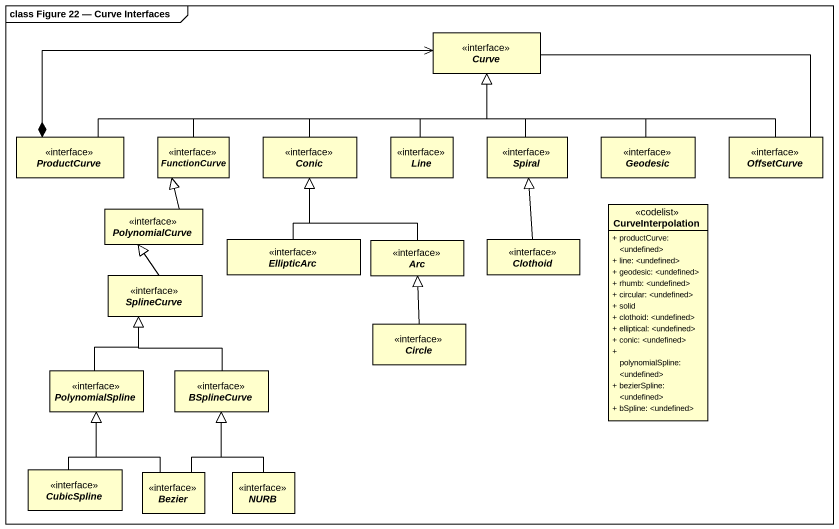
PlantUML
@startuml
mainframe class Figure 22 — Curve Interfaces
hide circle
hide empty members
skinparam classAttributeIconSize 0
interface Curve
interface ProductCurve
interface FunctionCurve
interface Conic
interface Line
interface Spiral
interface Geodesic
interface OffsetCurve
class CurveInterpolation <<codelist>> {
  + productCurve: <undefined>
  + line: <undefined>
  + geodesic: <undefined>
  + rhumb: <undefined>
  + circular: <undefined>
  + solid
  + clothoid: <undefined>
  + elliptical: <undefined>
  + conic: <undefined>
  + polynomialSpline: <undefined>
  + bezierSpline: <undefined>
  + bSpline: <undefined>
}
interface PolynomialCurve
interface EllipticArc
interface Arc
interface Clothoid
interface SplineCurve
interface "Circle" as Circle_
interface PolynomialSpline
interface BSplineCurve
interface CubicSpline
interface Bezier
interface NURB
Curve <-left-* ProductCurve
ProductCurve -right-|> Curve
FunctionCurve -right-|> Curve
Conic -right-|> Curve
Line -up-|> Curve
Spiral -up-|> Curve
Geodesic -up-|> Curve
OffsetCurve -left- Curve
OffsetCurve -left-|> Curve
PolynomialCurve -up-|> FunctionCurve
EllipticArc -up-|> Conic
Arc -up-|> Conic
Clothoid -up-|> Spiral
SplineCurve -up-|> PolynomialCurve
Circle_ -up-|> Arc
PolynomialSpline -up-|> SplineCurve
BSplineCurve -up-|> SplineCurve
CubicSpline -up-|> PolynomialSpline
Bezier -up-|> PolynomialSpline
Bezier -up-|> BSplineCurve
NURB -up-|> BSplineCurve
@enduml
